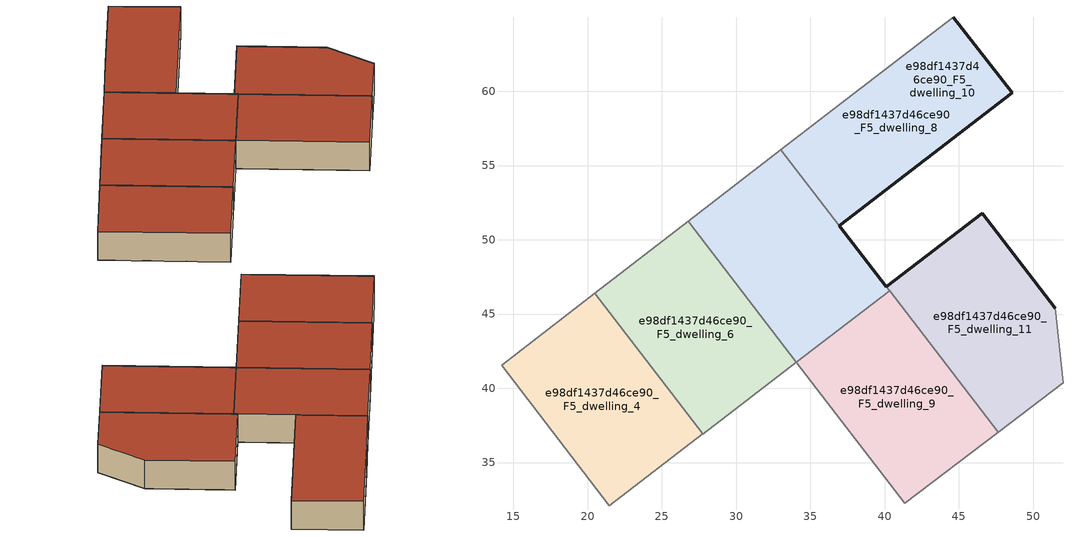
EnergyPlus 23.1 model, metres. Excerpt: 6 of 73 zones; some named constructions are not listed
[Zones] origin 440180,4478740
e98df1437d46ce90_F5_dwelling_10
 floor adiabatic (EU_floor_Construction): 48.6,59.9 44.61,64.99 36.94,59.1 33.02,56.08 36.96,50.95 z15; 40.33,46.56 33.02,56.08 26.76,51.24 34.06,41.74 z15
 wall outside (EU_wall_Construction): 44.61,64.99 48.6,59.9 36.96,50.95 z15:18
 wall adiabatic (EU_wall_Construction): 33.02,56.08 36.94,59.1 44.61,64.99 z15:18
 wall to e98df1437d46ce90_F5_dwelling_8 (EU_wall_Construction): 36.96,50.95 33.02,56.08 z15:18
 roof outside (EU_roof_Construction): 33.02,56.08 40.33,46.56 34.06,41.74 26.76,51.24 z18; 44.61,64.99 48.6,59.9 36.96,50.95 33.02,56.08 36.94,59.1 z18
e98df1437d46ce90_F5_dwelling_11
 floor to e98df1437d46ce90_F4_dwelling_11 (EU_floor_Construction): 52.01,40.36 51.48,45.38 46.57,51.78 40.12,46.83 47.64,37.04 z15
 wall outside (EU_wall_Construction): 40.12,46.83 46.57,51.78 51.48,45.38 z15:18
 wall adiabatic (EU_wall_Construction): 51.48,45.38 52.01,40.36 47.64,37.04 z15:18
 wall to e98df1437d46ce90_F5_dwelling_9 (EU_wall_Construction): 47.64,37.04 40.33,46.56 z15:18
 wall to e98df1437d46ce90_F5_dwelling_8 (EU_wall_Construction): 40.33,46.56 40.12,46.83 z15:18
 roof outside (EU_roof_Construction): 46.57,51.78 51.48,45.38 52.01,40.36 47.64,37.04 40.12,46.83 z18
e98df1437d46ce90_F5_dwelling_4
 floor to e98df1437d46ce90_F4_dwelling_4 (EU_floor_Construction): 27.76,36.93 20.49,46.4 14.2,41.55 21.47,32.09 z15
 wall adiabatic (EU_wall_Construction): 14.2,41.55 20.49,46.4 z15:18
 wall to e98df1437d46ce90_F5_dwelling_2 (EU_wall_Construction): 21.47,32.09 14.2,41.55 z15:18
 wall to e98df1437d46ce90_F5_dwelling_6 (EU_wall_Construction): 20.49,46.4 27.77,36.93 z15:18
 wall to e98df1437d46ce90_F5_dwelling_5 (EU_wall_Construction): 27.76,36.93 21.47,32.09 z15:18
 roof outside (EU_roof_Construction): 20.49,46.4 27.77,36.93 21.47,32.09 14.2,41.55 z18
e98df1437d46ce90_F5_dwelling_6
 floor to e98df1437d46ce90_F4_dwelling_6 (EU_floor_Construction): 34.05,41.75 26.76,51.24 20.49,46.4 27.77,36.92 z15
 wall adiabatic (EU_wall_Construction): 20.49,46.4 26.76,51.24 z15:18
 wall to e98df1437d46ce90_F5_dwelling_7 (EU_wall_Construction): 34.05,41.75 27.77,36.92 z15:18
 wall to e98df1437d46ce90_F5_dwelling_8 (EU_wall_Construction): 26.76,51.24 34.05,41.75 z15:18
 wall to e98df1437d46ce90_F5_dwelling_5 (EU_wall_Construction): 27.77,36.92,18 27.77,36.93,16.5 27.77,36.93,18
 roof outside (EU_roof_Construction): 26.76,51.24 34.05,41.75 27.77,36.92 20.49,46.4 z18
e98df1437d46ce90_F5_dwelling_8
 floor to e98df1437d46ce90_F4_dwelling_8 (EU_floor_Construction): 33.02,56.08 40.33,46.56 34.06,41.74 26.76,51.24 z15; 44.61,64.99 48.6,59.9 36.96,50.95 33.02,56.08 36.94,59.1 z15
 wall outside (EU_wall_Construction): 36.96,50.95 40.12,46.83 z15:18
 wall adiabatic (EU_wall_Construction): 26.76,51.24 33.02,56.08 z15:18
 wall to e98df1437d46ce90_F5_dwelling_9 (EU_wall_Construction): 40.33,46.56 34.06,41.74 z15:18
 roof outside (EU_roof_Construction): 33.02,56.08 40.33,46.56 34.06,41.74 26.76,51.24 z18; 44.61,64.99 48.6,59.9 36.96,50.95 33.02,56.08 36.94,59.1 z18
e98df1437d46ce90_F5_dwelling_9
 floor to e98df1437d46ce90_F4_dwelling_9 (EU_floor_Construction): 47.64,37.04 40.33,46.56 34.06,41.74 41.35,32.25 z15
 wall adiabatic (EU_wall_Construction): 47.64,37.04 41.35,32.25 z15:18
 wall to e98df1437d46ce90_F5_dwelling_7 (EU_wall_Construction): 41.35,32.25 34.06,41.74 z15:18
 roof outside (EU_roof_Construction): 40.33,46.56 47.64,37.04 41.35,32.25 34.06,41.74 z18
[HVACTEMPLATE:THERMOSTAT] Constant Heating Setpoint=20; Constant Cooling Setpoint=50
EU_HeatOnly_e98df1437d46ce90_F1_dwelling_7; EU_HeatOnly_e98df1437d46ce90_F1_dwelling_8; EU_HeatOnly_e98df1437d46ce90_F1_dwelling_9; EU_HeatOnly_e98df1437d46ce90_F1_dwelling_10; EU_HeatOnly_e98df1437d46ce90_F1_dwelling_11; EU_HeatOnly_e98df1437d46ce90_F2_dwelling_0; EU_HeatOnly_e98df1437d46ce90_F2_dwelling_1; EU_HeatOnly_e98df1437d46ce90_F2_dwelling_2; EU_HeatOnly_e98df1437d46ce90_F2_dwelling_3; EU_HeatOnly_e98df1437d46ce90_F2_dwelling_4; EU_HeatOnly_e98df1437d46ce90_F2_dwelling_5; EU_HeatOnly_e98df1437d46ce90_F2_dwelling_6; EU_HeatOnly_e98df1437d46ce90_F2_dwelling_7; EU_HeatOnly_e98df1437d46ce90_F2_dwelling_8; EU_HeatOnly_e98df1437d46ce90_F2_dwelling_9; EU_HeatOnly_e98df1437d46ce90_F2_dwelling_10; EU_HeatOnly_e98df1437d46ce90_F2_dwelling_11; EU_HeatOnly_e98df1437d46ce90_F3_dwelling_0; EU_HeatOnly_e98df1437d46ce90_F3_dwelling_1; EU_HeatOnly_e98df1437d46ce90_F3_dwelling_2; EU_HeatOnly_e98df1437d46ce90_F3_dwelling_3; EU_HeatOnly_e98df1437d46ce90_F3_dwelling_4; EU_HeatOnly_e98df1437d46ce90_F3_dwelling_5; EU_HeatOnly_e98df1437d46ce90_F3_dwelling_6; EU_HeatOnly_e98df1437d46ce90_F3_dwelling_7; EU_HeatOnly_e98df1437d46ce90_F3_dwelling_8; EU_HeatOnly_e98df1437d46ce90_F3_dwelling_9; EU_HeatOnly_e98df1437d46ce90_F3_dwelling_10; EU_HeatOnly_e98df1437d46ce90_F3_dwelling_11; EU_HeatOnly_e98df1437d46ce90_F4_dwelling_0; EU_HeatOnly_e98df1437d46ce90_F4_dwelling_1; EU_HeatOnly_e98df1437d46ce90_F4_dwelling_2; EU_HeatOnly_e98df1437d46ce90_F4_dwelling_3; EU_HeatOnly_e98df1437d46ce90_F4_dwelling_4; EU_HeatOnly_e98df1437d46ce90_F4_dwelling_5; EU_HeatOnly_e98df1437d46ce90_F4_dwelling_6; EU_HeatOnly_e98df1437d46ce90_F4_dwelling_7; EU_HeatOnly_e98df1437d46ce90_F4_dwelling_8; EU_HeatOnly_e98df1437d46ce90_F4_dwelling_9; EU_HeatOnly_e98df1437d46ce90_F4_dwelling_10; EU_HeatOnly_e98df1437d46ce90_F4_dwelling_11; EU_HeatOnly_e98df1437d46ce90_F5_dwelling_0; EU_HeatOnly_e98df1437d46ce90_F5_dwelling_1; EU_HeatOnly_e98df1437d46ce90_F5_dwelling_2; EU_HeatOnly_e98df1437d46ce90_F5_dwelling_3; EU_HeatOnly_e98df1437d46ce90_F5_dwelling_4; EU_HeatOnly_e98df1437d46ce90_F5_dwelling_5; EU_HeatOnly_e98df1437d46ce90_F5_dwelling_6; EU_HeatOnly_e98df1437d46ce90_F5_dwelling_7; EU_HeatOnly_e98df1437d46ce90_F5_dwelling_8; EU_HeatOnly_e98df1437d46ce90_F5_dwelling_9; EU_HeatOnly_e98df1437d46ce90_F5_dwelling_10; EU_HeatOnly_e98df1437d46ce90_F5_dwelling_11
[SCHEDULE:FILE] Column Number=1; Rows to Skip at Top=0; Number of Hours of Data=8760; Column Separator=Comma; Interpolate to Timestep=No; Minutes per Item=60; Adjust Schedule for Daylight Savings=Yes
Name | File
EU_Step8_GainSchedule_e98df1437d46ce90_F2_dwelling_3_f000 | ../../schedules/e98df1437d46ce90/e98df1437d46ce90_F2_dwelling_3_f000_gain.csv
EU_Step8_GainSchedule_e98df1437d46ce90_F2_dwelling_4_f000 | ../../schedules/e98df1437d46ce90/e98df1437d46ce90_F2_dwelling_4_f000_gain.csv
EU_Step8_GainSchedule_e98df1437d46ce90_F2_dwelling_5_f000 | ../../schedules/e98df1437d46ce90/e98df1437d46ce90_F2_dwelling_5_f000_gain.csv
EU_Step8_GainSchedule_e98df1437d46ce90_F2_dwelling_6_f000 | ../../schedules/e98df1437d46ce90/e98df1437d46ce90_F2_dwelling_6_f000_gain.csv
EU_Step8_GainSchedule_e98df1437d46ce90_F2_dwelling_7_f000 | ../../schedules/e98df1437d46ce90/e98df1437d46ce90_F2_dwelling_7_f000_gain.csv
EU_Step8_GainSchedule_e98df1437d46ce90_F2_dwelling_8_f000 | ../../schedules/e98df1437d46ce90/e98df1437d46ce90_F2_dwelling_8_f000_gain.csv
EU_Step8_GainSchedule_e98df1437d46ce90_F2_dwelling_9_f000 | ../../schedules/e98df1437d46ce90/e98df1437d46ce90_F2_dwelling_9_f000_gain.csv
EU_Step8_GainSchedule_e98df1437d46ce90_F2_dwelling_10_f000 | ../../schedules/e98df1437d46ce90/e98df1437d46ce90_F2_dwelling_10_f000_gain.csv
EU_Step8_GainSchedule_e98df1437d46ce90_F2_dwelling_11_f000 | ../../schedules/e98df1437d46ce90/e98df1437d46ce90_F2_dwelling_11_f000_gain.csv
